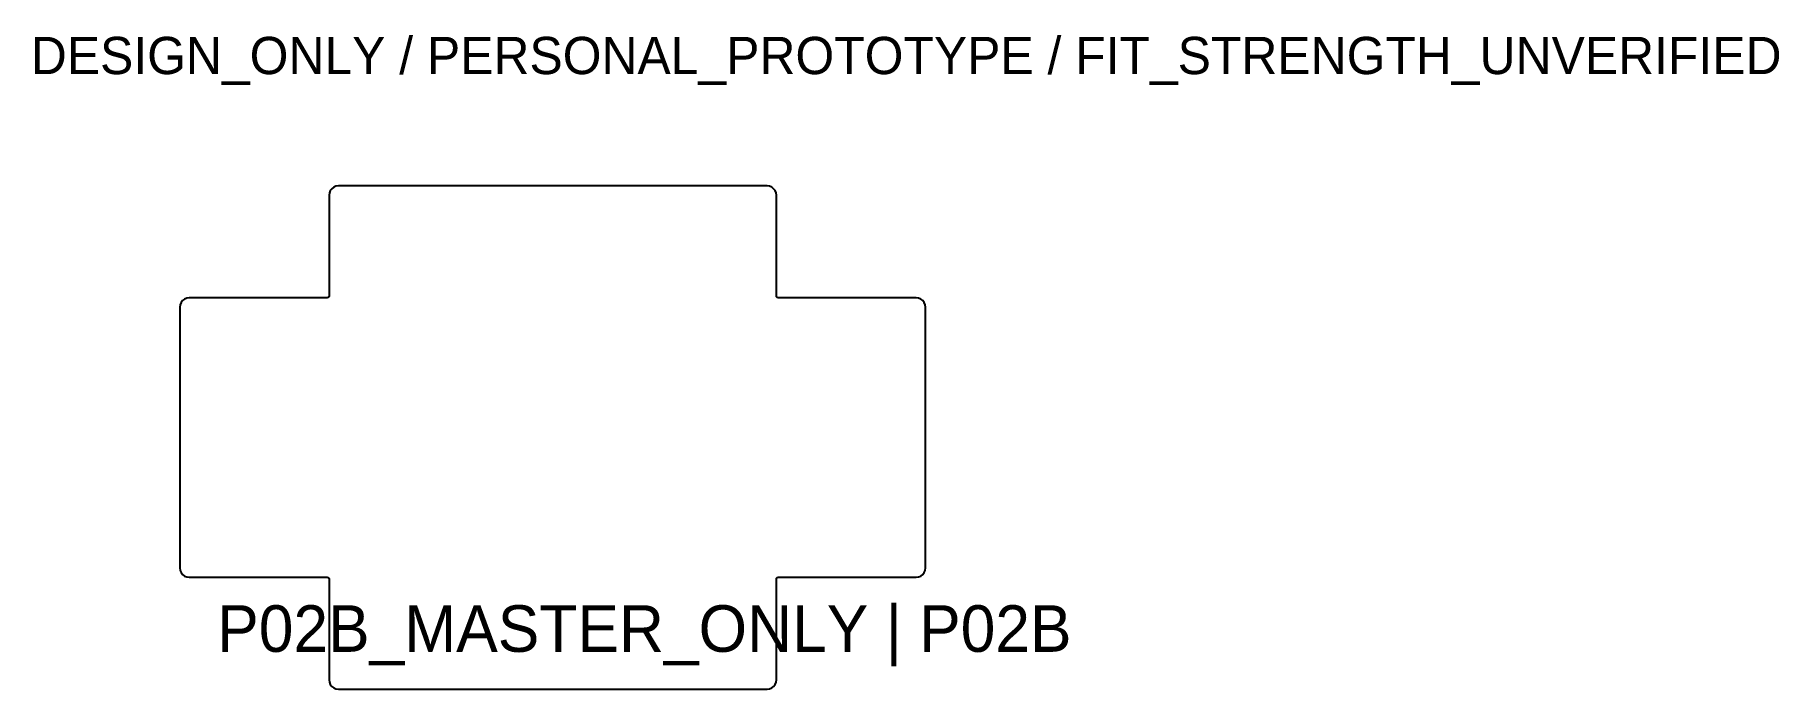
# Model space of a CAD drawing. Header units: millimetres. Extents: x 2.2 to 95.8, y 10 to 45.1.
import ezdxf

# ---------------------------------------------------------------- set-up
doc = ezdxf.new("R2010")
doc.units = ezdxf.units.MM
doc.layers.add('ANNOTATION_NOT_CUT', color=7, linetype='Continuous')
doc.layers.add('CUT_OUTER', color=1, linetype='Continuous')

msp = doc.modelspace()

# ---------------------------------------------------------------- linework, layer by layer
at = {"layer": 'CUT_OUTER'}
msp.add_lwpolyline([(10, 16.5), (10.017037, 16.37059), (10.066987, 16.25), (10.146447, 16.146447), (10.25, 16.066987), (10.37059, 16.017037), (10.5, 16), (17.9, 16), (17.95, 15.986603), (17.986603, 15.95), (18, 15.9), (18, 10.5), (18.017037, 10.37059), (18.066987, 10.25), (18.146447, 10.146447), (18.25, 10.066987), (18.37059, 10.017037), (18.5, 10), (41.5, 10), (41.62941, 10.017037), (41.75, 10.066987), (41.853553, 10.146447), (41.933013, 10.25), (41.982963, 10.37059), (42, 10.5), (42, 15.9), (42.013397, 15.95), (42.05, 15.986603), (42.1, 16), (49.5, 16), (49.62941, 16.017037), (49.75, 16.066987), (49.853553, 16.146447), (49.933013, 16.25), (49.982963, 16.37059), (50, 16.5), (50, 30.5), (49.982963, 30.62941), (49.933013, 30.75), (49.853553, 30.853553), (49.75, 30.933013), (49.62941, 30.982963), (49.5, 31), (42.1, 31), (42.05, 31.013397), (42.013397, 31.05), (42, 31.1), (42, 36.5), (41.982963, 36.62941), (41.933013, 36.75), (41.853553, 36.853553), (41.75, 36.933013), (41.62941, 36.982963), (41.5, 37), (18.5, 37), (18.37059, 36.982963), (18.25, 36.933013), (18.146447, 36.853553), (18.066987, 36.75), (18.017037, 36.62941), (18, 36.5), (18, 31.1), (17.986603, 31.05), (17.95, 31.013397), (17.9, 31), (10.5, 31), (10.37059, 30.982963), (10.25, 30.933013), (10.146447, 30.853553), (10.066987, 30.75), (10.017037, 30.62941), (10, 30.5)], close=True, dxfattribs=at)

# ---------------------------------------------------------------- texts
at = {"layer": 'ANNOTATION_NOT_CUT'}
for s, height, p in [('DESIGN_ONLY / PERSONAL_PROTOTYPE / FIT_STRENGTH_UNVERIFIED', 2, (2, 43)), ('P02B_MASTER_ONLY | P02B', 2.5, (12, 12))]:
    msp.add_text(s, height=height, dxfattribs=at).set_placement(p)

doc.saveas('drawing.dxf')
